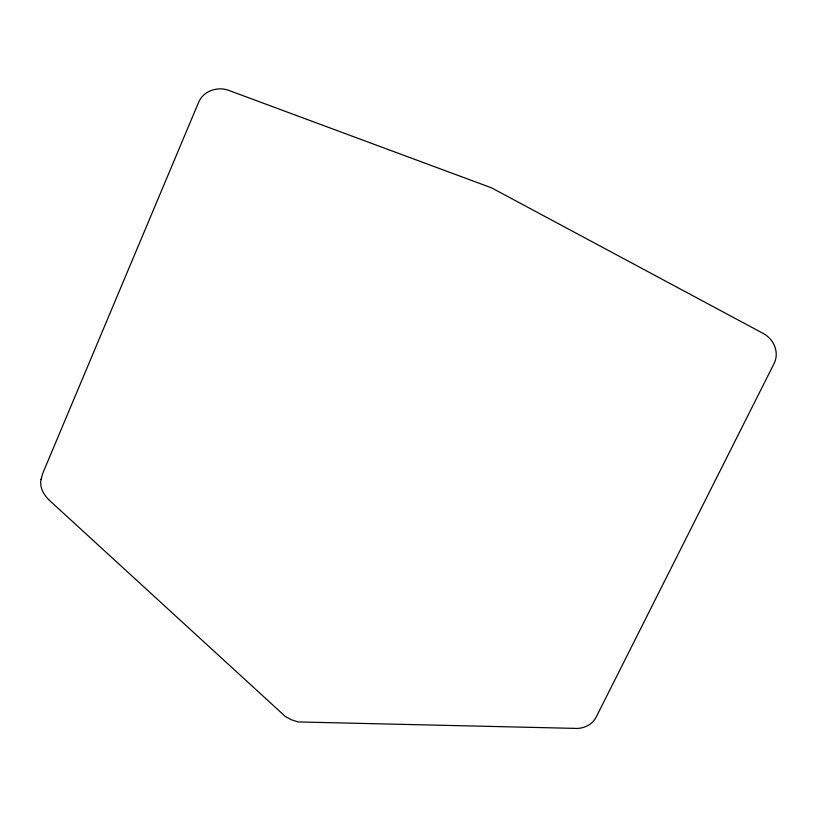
<?xml version="1.0" encoding="UTF-8"?>
<svg xmlns="http://www.w3.org/2000/svg" width="817" height="817" viewBox="0 0 817 817"><rect width="100%" height="100%" fill="white"/><g stroke="black" fill="none" stroke-linecap="round" stroke-linejoin="round"><path stroke-width="1.23" d="M41.034 479.405C39.441 487.279 43.485 494.305 48.785 499.759L285.225 716.397L291.383 719.787L298.103 721.932L574.096 728.366C582.633 729.132 591.753 725.353 595.91 717.592L773.719 364.27C779.745 352.852 774.322 339.637 763.517 333.602L491.568 187.859L229.148 90.534C217.792 86.112 203.392 90.677 198.602 102.38L42.668 473.523L41.034 479.405"/></g></svg>
